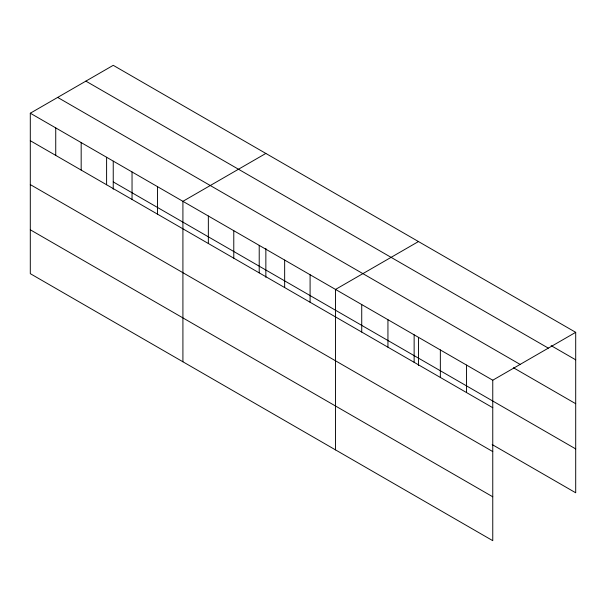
<?xml version="1.0" encoding="UTF-8"?>
<svg xmlns="http://www.w3.org/2000/svg" width="606" height="606" viewBox="0 0 606 606"><rect width="100%" height="100%" fill="white"/><g stroke="black" fill="none" stroke-linecap="round" stroke-linejoin="round"><path stroke-width="0.91" d="M30.3 113.216L492.761 380.212L492.761 540.673L30.3 273.67L30.3 113.216L113.239 65.327L575.7 332.33L575.7 492.784L492.17 444.562M265.852 153.439L182.914 201.321L182.914 361.782M418.466 241.552L335.527 289.433L335.527 449.894M492.761 380.212L575.7 332.33M551.134 345.64L575.7 359.82M85.87 81.128L548.332 348.132M57.668 97.414L520.13 364.411M513.464 367.766L575.7 403.702M113.239 181.906L575.7 448.91M30.3 140.713L492.761 407.709M30.3 184.588L492.761 451.584M30.3 229.795L492.761 496.791M466.552 365.085L466.552 392.582M440.35 349.95L440.35 377.447M418.466 337.406L418.466 365.441M414.14 334.823L414.14 362.32M387.938 319.695L387.938 347.185M361.729 304.56L361.729 332.058M310.09 274.745L310.09 302.243M284.653 260.065L284.653 287.562M265.852 248.354L265.852 277.328M259.216 245.377L259.216 272.874M233.78 230.697L233.78 258.186M208.35 216.009L208.35 243.506M157.477 186.64L157.477 214.138M132.04 171.952L132.04 199.45M113.239 161.188L113.239 189.224M106.603 157.272L106.603 184.762M81.174 142.584L81.174 170.081M55.737 127.896L55.737 155.394"/></g></svg>
